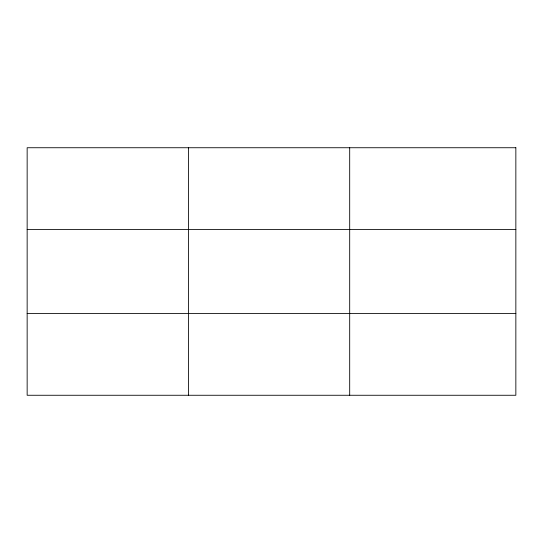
<?xml version="1.0" encoding="UTF-8"?>
<svg xmlns="http://www.w3.org/2000/svg" width="543" height="543" viewBox="0 0 543 543"><rect width="100%" height="100%" fill="white"/><g stroke="black" fill="none" stroke-linecap="round" stroke-linejoin="round"><path stroke-width="0.81" d="M188.421 395.263L188.421 147.737M349.692 395.263L349.692 147.737M27.15 229.424L515.85 229.424M27.15 313.576L515.85 313.576M515.85 147.737L515.85 395.263L27.15 395.263L27.15 147.737L515.85 147.737"/></g></svg>
